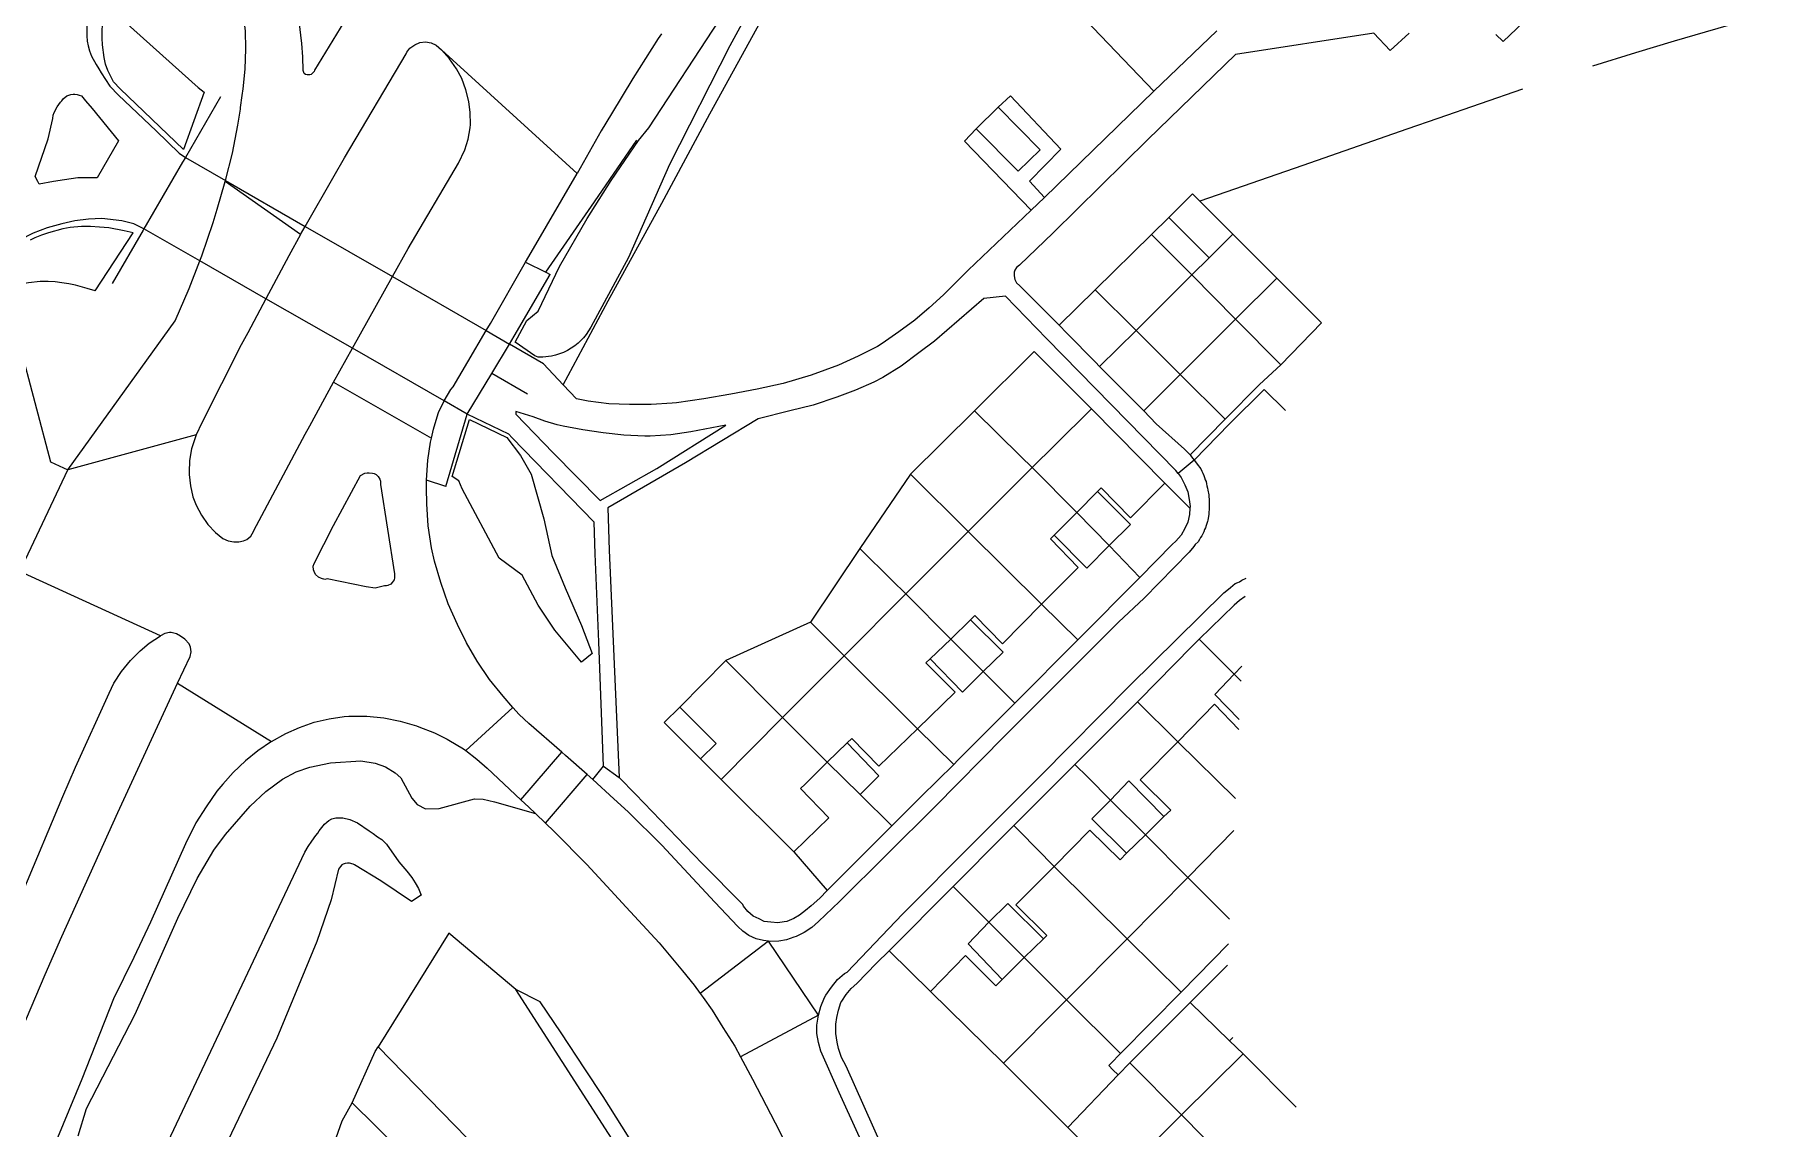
# Model space of a CAD drawing. Header units: millimetres. Extents: x 111502 to 977541, y 8702 to 1044108.
# Drawn here: x 972535.8 to 972719.9, y 471764.2 to 471880.6 of the extents above; entities that cross this region are included whole.
import ezdxf

# ---------------------------------------------------------------- set-up
doc = ezdxf.new("R2010")
doc.units = ezdxf.units.MM
doc.header["$LTSCALE"] = 0.25
doc.layers.add('X HVSS Site Background', color=8, linetype='Continuous')

# ---------------------------------------------------------------- blocks, each defined once
blk = doc.blocks.new('OS MAP')
at = {"layer": 'X HVSS Site Background'}
for points in [[(486373.85, 236384.7), (486378.65, 236393.65), (486384.35, 236404.05), (486389.45, 236413.55), (486394.5, 236422.7), (486399.05, 236431.3), (486401.6, 236434.95), (486412.8, 236451.35), (486413.04, 236451.7)], [(486406.81, 236450.85), (486407.8, 236450.21), (486404.35, 236443.4), (486398.15, 236432.85), (486391.6, 236420.8), (486385.15, 236408.15), (486380.8, 236398.25), (486376.8, 236390.85), (486376.3, 236390.05), (486376, 236389.7), (486375.45, 236389.15), (486375.1, 236388.85), (486374.3, 236388.35), (486373.9, 236388.15), (486373.05, 236387.85), (486372.6, 236387.75), (486371.7, 236387.65), (486371.2, 236387.65), (486370.85, 236387.8), (486368.75, 236389.25), (486370, 236391.55)], [(486370, 236391.55), (486371.2, 236392.55), (486373.45, 236397.3), (486376.4, 236402.4), (486378.95, 236406.45), (486381.85, 236410.7), (486382.95, 236412.05), (486390.45, 236423.5), (486399.8, 236438.9), (486404.2, 236446.2), (486406.81, 236450.85)], [(486478.1, 236425.25), (486473.85, 236421.25), (486473.1, 236422)], [(486463.85, 236422.15), (486461.85, 236420.3), (486460.1, 236422.15)], [(486337.92, 236406.44), (486338.65, 236409.35), (486339.25, 236412.35), (486339.5, 236414.05), (486339.52, 236414.21), (486339.7, 236415.5), (486339.8, 236416.2), (486340, 236418.3), (486340.1, 236420.45), (486340.05, 236422.4), (486339.75, 236424.6), (486339.35, 236426.75), (486338.75, 236428.9), (486338.5, 236429.5), (486337.8, 236431.45), (486336.95, 236433.3), (486335.95, 236435.1), (486334.85, 236436.85), (486334.6, 236437.15), (486333.3, 236438.75)], [(486328.09, 236433.48), (486324.25, 236426.7), (486323.95, 236426.1), (486323.7, 236425.55), (486323.5, 236425), (486323.35, 236424.4), (486323.25, 236423.85), (486323.15, 236423), (486323.15, 236421.85), (486323.2, 236421.3), (486323.3, 236420.8), (486323.45, 236420.25), (486323.65, 236419.7), (486324.15, 236418.8), (486324.45, 236418.35), (486324.7, 236417.9), (486325.6, 236416.5), (486326.55, 236415.55), (486330.55, 236411.75), (486333, 236409.35), (486333.65, 236408.9)], [(486435.3, 236430.95), (486428.6, 236424.4), (486436.7, 236415.95)], [(486346.3, 236417.85), (486346.25, 236417.95), (486346.2, 236418.15), (486346.15, 236419.6), (486346.05, 236421.05), (486345.75, 236423.4)], [(486350.9, 236423.95), (486347.4, 236418.2), (486347.35, 236418.05), (486347.05, 236417.75), (486346.9, 236417.7), (486346.6, 236417.7), (486346.45, 236417.75), (486346.3, 236417.85)], [(486335.65, 236415.85), (486333.45, 236409.75), (486326.7, 236416.2), (486326, 236416.95), (486325.4, 236418.15), (486325.15, 236418.85), (486325, 236419.55), (486324.85, 236420.9), (486324.8, 236421.6), (486324.8, 236422.35), (486324.85, 236423.05), (486324.95, 236423.8), (486325.1, 236424.7)], [(486325.1, 236424.7), (486327.15, 236423.4), (486335, 236416.35), (486335.65, 236415.85)], [(486501.67, 236424.16), (486500, 236423.6), (486492.05, 236421.3), (486487.94, 236420.04), (486483.37, 236418.63)], [(486384.32, 236422.08), (486383.95, 236421.55), (486381.25, 236417.3), (486379, 236413.55), (486377.9, 236411.75), (486375.35, 236407.2)], [(486460.1, 236422.15), (486445.4, 236419.85), (486436.05, 236410.8), (486426, 236400.9), (486422.4, 236397.45), (486422.1, 236397.2), (486421.9, 236396.9), (486421.85, 236396.7), (486421.85, 236396.3), (486421.9, 236395.9), (486422.1, 236395.55), (486422.45, 236395.25), (486426.62, 236391.04)], [(486443.4, 236422.4), (486436.7, 236415.95)], [(486346.4, 236401.57), (486349.5, 236406.95), (486350.6, 236408.85), (486357.15, 236419.95), (486357.2, 236420.1), (486357.55, 236420.55), (486358.05, 236420.9), (486358.6, 236421.15), (486359.2, 236421.2), (486359.8, 236421.1), (486360.35, 236420.85), (486360.9, 236420.35)], [(486355.68, 236396.22), (486357.35, 236399.2), (486362.7, 236408.3), (486363.4, 236409.7), (486363.75, 236410.85), (486363.95, 236412.05), (486364, 236412.4), (486363.95, 236413.7), (486363.8, 236414.85), (486363.5, 236416.1), (486363.05, 236417.3), (486362.5, 236418.35), (486361.75, 236419.4), (486360.9, 236420.35)], [(486360.9, 236420.35), (486375.35, 236407.2)], [(486436.7, 236415.95), (486425.05, 236404.65)], [(486475.93, 236416.17), (486466.9, 236413.05), (486463.6, 236411.9), (486452.55, 236408.05), (486441.6, 236404.25)], [(486322.6, 236415.45), (486323.02, 236414.95), (486323.72, 236414.13), (486326.55, 236410.69), (486324.25, 236406.72), (486323.47, 236406.74), (486322.2, 236406.73), (486320.78, 236406.54), (486319.61, 236406.33), (486318.1, 236406.07), (486317.96, 236406.33), (486317.67, 236406.88), (486319.04, 236410.9), (486319.55, 236413.05), (486319.6, 236413.4), (486319.7, 236413.7), (486320, 236414.3), (486320.35, 236414.8), (486320.5, 236414.95), (486320.65, 236415.15), (486321.05, 236415.45), (486321.45, 236415.6), (486321.7, 236415.65), (486321.9, 236415.65), (486322.15, 236415.6), (486322.35, 236415.55), (486322.6, 236415.45)], [(486337.4, 236415.35), (486333.65, 236408.9)], [(486420.15, 236414.25), (486417.8, 236411.95)], [(486417.8, 236411.95), (486422.25, 236407.45), (486424.6, 236409.7), (486420.15, 236414.25)], [(486425.05, 236404.65), (486423.45, 236406.4), (486426.8, 236409.8), (486421.45, 236415.45), (486420.15, 236414.25)], [(486372, 236396.7), (486377.19, 236404.18), (486381.7, 236410.75)], [(486417.8, 236411.95), (486416.55, 236410.65), (486423.65, 236403.3)], [(486333.65, 236408.9), (486333.35, 236408.4), (486329.24, 236401.31)], [(486333.65, 236408.9), (486337.92, 236406.44), (486346.4, 236401.57), (486355.68, 236396.22), (486365.65, 236390.49), (486368.15, 236389.05)], [(486333.65, 236408.9), (486337.92, 236406.44)], [(486369.85, 236397.75), (486370.45, 236398.8), (486375.35, 236407.2)], [(486335.19, 236397.9), (486335.4, 236398.45), (486336.6, 236402), (486337.05, 236403.4), (486337.9, 236406.35)], [(486337.9, 236406.35), (486337.92, 236406.44)], [(486345.9, 236400.7), (486337.9, 236406.35)], [(486337.92, 236406.44), (486346.4, 236401.57)], [(486441.6, 236404.25), (486440.8, 236405.05), (486438.28, 236402.53)], [(486423.65, 236403.3), (486416.95, 236396.9), (486414.3, 236394.3), (486412.8, 236392.9), (486411.25, 236391.6), (486409.55, 236390.35), (486407.8, 236389.1), (486407.3, 236388.8), (486405.25, 236387.75), (486403.15, 236386.8), (486400.25, 236385.75), (486397.25, 236384.85), (486394.5, 236384.25), (486391.7, 236383.7), (486388.8, 236383.2), (486385.9, 236382.8), (486385.45, 236382.75), (486383.2, 236382.6), (486380.9, 236382.6), (486378.7, 236382.7), (486376.5, 236382.95), (486375.25, 236383.2), (486373.85, 236384.7)], [(486425.05, 236404.65), (486423.65, 236403.3)], [(486445.1, 236400.75), (486444.68, 236401.17), (486444.61, 236401.24), (486441.6, 236404.25)], [(486329.24, 236401.31), (486328.15, 236401.85), (486326.9, 236402.15), (486324.75, 236402.4), (486323.35, 236402.35), (486321.9, 236402.15), (486320.5, 236401.85), (486318.95, 236401.4), (486317.45, 236400.85), (486316, 236400.1), (486315.4, 236399.65), (486314.8, 236399.05), (486314.55, 236398.7), (486314.2, 236398.2), (486314.05, 236397.8), (486314, 236397.55), (486314, 236397.25), (486314.05, 236397), (486314.05, 236396.75), (486314.2, 236395.9), (486314.3, 236395.45), (486319.3, 236376.5), (486321.15, 236375.65)], [(486324.05, 236394.7), (486328.1, 236400.9), (486327.15, 236401.1), (486325.5, 236401.4), (486324.5, 236401.5), (486323.55, 236401.55), (486322.6, 236401.55), (486321.4, 236401.45), (486320.6, 236401.3), (486319.1, 236400.9), (486318.35, 236400.65), (486317.65, 236400.35), (486317.15, 236400.1)], [(486329.24, 236401.31), (486329.15, 236401.15), (486325.85, 236395.5)], [(486363.65, 236381.6), (486361.2, 236383), (486351.42, 236388.61), (486342.22, 236393.87), (486335.19, 236397.9), (486329.24, 236401.31)], [(486335.19, 236397.9), (486329.24, 236401.31)], [(486345.9, 236400.7), (486346.4, 236401.57)], [(486346.4, 236401.57), (486355.68, 236396.22)], [(486438.28, 236402.53), (486436.45, 236400.7)], [(486438.28, 236402.53), (486442.09, 236398.71), (486442.58, 236398.23)], [(486345.9, 236400.7), (486344.65, 236398.45), (486342.22, 236393.87)], [(486436.45, 236400.7), (486430.45, 236394.8)], [(486440.75, 236396.4), (486436.45, 236400.7)], [(486442.58, 236398.23), (486445.1, 236400.75)], [(486449.8, 236396.05), (486445.1, 236400.75)], [(486321.15, 236375.65), (486332.55, 236391.5), (486334.05, 236394.95), (486335.19, 236397.9)], [(486342.22, 236393.87), (486335.19, 236397.9)], [(486365.65, 236390.49), (486366.1, 236391.25), (486369.85, 236397.75)], [(486369.85, 236397.75), (486372, 236396.7)], [(486442.58, 236398.23), (486440.75, 236396.4)], [(486324.05, 236394.7), (486323.2, 236394.95), (486321.95, 236395.3), (486321.25, 236395.45), (486320.5, 236395.55), (486319.8, 236395.65), (486319.05, 236395.7), (486318.2, 236395.7), (486316.95, 236395.55), (486315.5, 236395.3)], [(486351.42, 236388.61), (486355.68, 236396.22)], [(486355.68, 236396.22), (486365.65, 236390.49)], [(486368.15, 236389.05), (486368.65, 236389.9), (486372.45, 236396.45)], [(486372, 236396.7), (486372.45, 236396.45)], [(486440.75, 236396.4), (486434.8, 236390.5)], [(486445.4, 236391.7), (486440.75, 236396.4)], [(486445.4, 236391.7), (486449.8, 236396.05)], [(486450.2, 236386.85), (486454.55, 236391.3), (486449.8, 236396.05)], [(486342.22, 236393.87), (486340.3, 236390.25), (486339.6, 236388.95), (486335.4, 236380.65), (486334.8, 236379.4)], [(486351.42, 236388.61), (486342.22, 236393.87)], [(486439.3, 236375.26), (486439.05, 236375.6), (486425.3, 236389.6), (486420.9, 236394.15), (486418.6, 236393.9), (486413.35, 236389.35), (486411.7, 236388.1), (486409.8, 236386.7), (486407.85, 236385.5), (486406.9, 236385), (486404.95, 236384.15), (486402.95, 236383.4), (486400.45, 236382.55), (486397.95, 236381.95), (486394.6, 236381.1), (486386.85, 236376.4), (486378.6, 236371.6), (486378.75, 236367.1), (486379.25, 236355.8), (486379.8, 236342.9)], [(486426.62, 236391.04), (486430.45, 236394.8)], [(486430.45, 236394.8), (486434.8, 236390.5)], [(486361.2, 236383), (486361.9, 236384.2), (486362.15, 236384.5), (486363.71, 236387.17), (486365.65, 236390.49)], [(486365.65, 236390.49), (486368.15, 236389.05)], [(486426.62, 236391.04), (486427.45, 236390.2), (486430.5, 236387.1), (486430.93, 236386.67)], [(486430.93, 236386.67), (486434.8, 236390.5)], [(486434.8, 236390.5), (486439.5, 236385.8)], [(486439.5, 236385.8), (486445.4, 236391.7)], [(486450.2, 236386.85), (486445.4, 236391.7)], [(486349.4, 236385), (486351.42, 236388.61)], [(486361.2, 236383), (486351.42, 236388.61)], [(486366.25, 236385.9), (486368.15, 236389.05)], [(486373.85, 236384.7), (486371.75, 236386.95), (486368.15, 236389.05)], [(486430.05, 236382.15), (486423.95, 236388.25), (486417.6, 236381.95)], [(486430.93, 236386.67), (486434.3, 236383.3), (486435.63, 236381.93)], [(486450.2, 236386.85), (486447.95, 236384.75), (486444.3, 236381.05)], [(486334.8, 236379.4), (486334.3, 236377.9), (486334.1, 236376.65), (486334.05, 236375.4), (486334.05, 236375.15), (486334.2, 236373.95), (486334.45, 236372.8), (486334.8, 236371.9), (486335.35, 236370.85), (486336.05, 236369.85), (486336.85, 236369), (486337.65, 236368.35), (486338.2, 236368.1), (486338.8, 236368), (486339.35, 236368), (486339.85, 236368.1), (486340.2, 236368.25), (486340.6, 236368.6), (486340.9, 236369.1), (486340.95, 236369.2), (486346.41, 236379.44), (486346.9, 236380.35), (486349.4, 236385)], [(486349.4, 236385), (486359.84, 236379.03)], [(486363.65, 236381.6), (486366.25, 236385.9)], [(486370.05, 236383.7), (486366.25, 236385.9)], [(486435.63, 236381.93), (486439.5, 236385.8)], [(486439.5, 236385.8), (486444.3, 236381.05)], [(486359.84, 236379.03), (486360.05, 236380), (486360.45, 236381.3), (486360.6, 236381.75), (486361.2, 236383)], [(486363.65, 236381.6), (486361.2, 236383)], [(486450.71, 236381.96), (486448.45, 236384.2), (486444.75, 236380.55), (486441, 236376.7)], [(486361.35, 236373.9), (486363.65, 236381.6)], [(486362.05, 236374.95), (486363.9, 236381), (486367.85, 236379.1), (486369.3, 236377.2), (486370.45, 236375.2), (486371.8, 236370.45), (486372.65, 236366.55), (486374.05, 236363.1), (486375.8, 236359.1), (486376.95, 236356.1), (486375.8, 236355.2)], [(486378.15, 236344.1), (486377.65, 236357.35), (486377.25, 236366.7), (486377.15, 236370.1), (486368.4, 236379.1), (486368.05, 236379.45), (486363.65, 236381.6)], [(486391.15, 236380.4), (486387.45, 236379.7), (486385.3, 236379.4), (486383.1, 236379.25), (486382.55, 236379.25), (486380.3, 236379.35), (486378.1, 236379.6), (486375.95, 236379.9), (486373.85, 236380.3), (486373.2, 236380.45), (486371.9, 236380.85), (486370.65, 236381.3), (486368.8, 236381.85), (486368.8, 236381.6), (486372.8, 236377.45), (486377.8, 236372.4), (486383.8, 236375.8), (486391.15, 236380.4)], [(486417.6, 236381.95), (486410.8, 236375.2)], [(486423.75, 236375.9), (486422.54, 236377.09), (486417.6, 236381.95)], [(486430.05, 236382.15), (486426.15, 236378.28), (486423.75, 236375.9)], [(486437.85, 236374.25), (486430.05, 236382.15)], [(486435.63, 236381.93), (486436.95, 236380.55), (486439.95, 236377.85), (486440.55, 236377.25)], [(486440.55, 236377.25), (486444.3, 236381.05)], [(486334.8, 236379.4), (486321.15, 236375.65)], [(486359.3, 236374.55), (486359.45, 236376.7), (486359.75, 236378.6), (486359.84, 236379.03)], [(486316.05, 236364.85), (486321.15, 236375.65)], [(486441, 236376.7), (486441.45, 236376.1), (486441.55, 236375.95), (486441.7, 236375.75), (486441.8, 236375.5), (486441.9, 236375.3), (486442, 236375.05), (486442.1, 236374.85), (486442.15, 236374.6), (486442.25, 236374.4), (486442.3, 236374.15), (486442.35, 236373.95), (486442.4, 236373.7), (486442.45, 236373.5), (486442.55, 236373), (486442.55, 236372.8), (486442.6, 236372.55), (486442.6, 236371.45), (486442.55, 236371.15), (486442.55, 236370.9), (486442.45, 236370.3), (486442.4, 236370.15), (486442.35, 236369.95), (486442.25, 236369.75), (486442.2, 236369.5), (486442.1, 236369.3), (486442, 236369.05), (486441.8, 236368.65), (486441.65, 236368.45), (486441.55, 236368.25), (486441.4, 236368), (486441.1, 236367.7), (486440.95, 236367.5), (486440.45, 236366.9), (486435.65, 236362), (486432.95, 236359.45), (486420.8, 236347.3), (486413.4, 236339.8), (486403.25, 236329.7), (486401, 236327.6), (486400.3, 236326.95), (486399.5, 236326.4), (486398.65, 236326), (486398.4, 236325.9), (486397.6, 236325.65), (486396.8, 236325.5), (486395.95, 236325.45), (486395.7, 236325.48)], [(486423.75, 236375.9), (486416.95, 236369.1)], [(486428.5, 236371.1), (486423.75, 236375.9)], [(486441, 236376.7), (486439.3, 236375.26)], [(486440.55, 236377.25), (486440.7, 236377.05), (486441, 236376.7)], [(486353, 236375.35), (486353.2, 236375.35), (486353.55, 236375.3), (486353.75, 236375.25), (486353.95, 236375.15), (486354.15, 236374.95), (486354.35, 236374.65), (486354.4, 236374.45), (486354.4, 236374.1), (486355.9, 236364.6), (486355.9, 236364.15), (486355.85, 236363.95), (486355.65, 236363.65), (486355.5, 236363.5), (486355.2, 236363.35), (486355.05, 236363.3), (486354.85, 236363.3), (486353.85, 236363.05), (486352.9, 236363.2), (486348.75, 236364.05), (486348.5, 236364), (486348.15, 236364.1), (486347.8, 236364.25), (486347.5, 236364.5), (486347.35, 236364.85), (486347.3, 236365), (486347.25, 236365.4), (486347.35, 236365.7), (486349.4, 236369.75), (486352.3, 236375.05), (486352.75, 236375.3), (486353, 236375.35)], [(486368.5, 236350.35), (486367.45, 236351.55), (486366, 236353.35), (486364.7, 236355.3), (486363.55, 236357.25), (486362.6, 236359.2), (486361.6, 236361.4), (486360.85, 236363.65), (486360.15, 236365.95), (486359.85, 236367.35), (486359.5, 236369.7), (486359.35, 236372.05), (486359.3, 236373.7), (486359.3, 236374.55)], [(486361.35, 236373.9), (486359.3, 236374.55)], [(486375.8, 236355.2), (486372.95, 236358.6), (486371.2, 236361.25), (486369.5, 236364.45), (486367.05, 236366.25), (486363.1, 236373.65), (486362.75, 236374.5), (486362.05, 236374.95)], [(486410.8, 236375.2), (486405.4, 236367.3)], [(486410.8, 236375.2), (486416.95, 236369.1)], [(486437.85, 236374.25), (486434.2, 236370.55), (486431.1, 236373.75), (486430.7, 236373.35)], [(486437.85, 236374.25), (486440.54, 236371.58)], [(486439.3, 236375.26), (486439.6, 236374.85), (486440, 236374.05), (486440.3, 236373.3), (486440.45, 236372.5), (486440.55, 236371.75), (486440.54, 236371.58)], [(486428.5, 236371.1), (486430.7, 236373.35)], [(486430.7, 236373.35), (486434.2, 236369.85), (486431.95, 236367.6)], [(486426.1, 236368.7), (486428.5, 236371.1)], [(486431.95, 236367.6), (486428.5, 236371.1)], [(486440.54, 236371.58), (486440.5, 236370.9), (486440.3, 236370.1), (486440, 236369.4), (486439.6, 236368.7), (486439.05, 236368.05), (486438.65, 236367.7), (486435.2, 236364.2)], [(486416.95, 236369.1), (486413.37, 236365.52), (486410.3, 236362.45)], [(486416.95, 236369.1), (486424.75, 236361.35)], [(486424.75, 236361.35), (486428.65, 236365.25), (486425.7, 236368.3), (486426.1, 236368.7)], [(486426.1, 236368.7), (486429.55, 236365.2), (486431.95, 236367.6)], [(486405.4, 236367.3), (486400.15, 236359.45)], [(486410.3, 236362.45), (486408.86, 236363.88), (486405.4, 236367.3)], [(486431.95, 236367.6), (486435.2, 236364.2)], [(486331, 236358), (486316.05, 236364.85)], [(486401, 236317.6), (486401.25, 236318.55), (486401.65, 236319.5), (486401.8, 236319.75), (486402.4, 236320.6), (486403.05, 236321.4), (486403.8, 236322.05), (486404.05, 236322.2), (486409.95, 236328.35), (486417.45, 236335.9), (486424.6, 236343.05), (486434.15, 236352.7), (486444.15, 236362.55), (486444.65, 236362.95), (486444.85, 236363.15), (486445.35, 236363.55), (486445.65, 236363.65), (486445.8, 236363.75), (486446.05, 236363.9), (486446.51, 236364.13)], [(486435.2, 236364.2), (486428.6, 236357.55)], [(486410.3, 236362.45), (486403.75, 236355.85)], [(486415.1, 236357.65), (486410.3, 236362.45)], [(486424.75, 236361.35), (486420.6, 236357.15), (486417.65, 236360.15), (486417.2, 236359.7)], [(486424.75, 236361.35), (486428.6, 236357.55)], [(486446.42, 236362.18), (486445.8, 236361.75), (486445.25, 236361.25), (486441.53, 236357.62)], [(486400.15, 236359.45), (486391.15, 236355.35)], [(486400.15, 236359.45), (486403.75, 236355.85)], [(486417.2, 236359.7), (486415.1, 236357.65)], [(486417.2, 236359.7), (486420.65, 236356.25), (486418.55, 236354.2)], [(486297.14, 236278.89), (486298.5, 236282.6), (486301.35, 236290.6), (486305.9, 236303.25), (486308.35, 236309.9), (486313.1, 236322.45), (486316.4, 236330.8), (486320.6, 236340.9), (486321.95, 236344), (486325.55, 236351.9), (486326.05, 236352.95), (486326.85, 236354.2), (486327.8, 236355.35), (486328.85, 236356.4), (486329.8, 236357.2), (486331, 236358)], [(486332.8, 236352.95), (486334.15, 236355.8), (486334.25, 236356.3), (486334.2, 236356.8), (486334.05, 236357.15), (486333.6, 236357.65), (486333.15, 236357.95), (486332.7, 236358.2), (486332.15, 236358.35), (486331.95, 236358.35), (486331.45, 236358.25), (486331, 236358)], [(486415.1, 236357.65), (486412.9, 236355.55)], [(486418.55, 236354.2), (486415.1, 236357.65)], [(486428.6, 236357.55), (486421.91, 236350.84)], [(486441.53, 236357.62), (486440.75, 236356.85), (486435.15, 236351.15), (486434.95, 236350.95)], [(486445.25, 236353.9), (486441.53, 236357.62)], [(486391.15, 236355.35), (486386.26, 236350.41)], [(486397.2, 236349.3), (486391.15, 236355.35)], [(486403.75, 236355.85), (486397.2, 236349.3)], [(486403.75, 236355.85), (486411.55, 236348.1)], [(486411.55, 236348.1), (486415.55, 236352), (486412.45, 236355.1), (486412.9, 236355.55)], [(486412.9, 236355.55), (486416.35, 236352), (486418.55, 236354.2)], [(486418.55, 236354.2), (486421.91, 236350.84)], [(486445.78, 236349.09), (486443.2, 236351.75), (486445.25, 236353.9)], [(486445.25, 236353.9), (486446.06, 236354.75)], [(486445.25, 236353.9), (486445.98, 236353.17)], [(486300.55, 236277.05), (486303.55, 236284.75), (486307.5, 236294.7), (486314.15, 236311.15), (486318.75, 236321.95), (486320.5, 236326), (486326.45, 236339.2), (486332.8, 236352.95)], [(486332.8, 236352.95), (486342.8, 236346.75)], [(486368.5, 236350.35), (486363.5, 236345.8)], [(486373.69, 236345.6), (486370.2, 236348.65), (486369.15, 236349.6), (486368.5, 236350.35)], [(486386.26, 236350.41), (486384.6, 236348.75), (486388.47, 236344.88)], [(486388.47, 236344.88), (486390.13, 236346.53), (486386.26, 236350.41)], [(486421.91, 236350.84), (486415.85, 236344.75), (486415.4, 236344.3)], [(486434.95, 236350.95), (486428.3, 236344.3)], [(486439.25, 236346.7), (486439.1, 236346.85), (486434.95, 236350.95)], [(486439.25, 236346.7), (486443.15, 236350.7), (486445.73, 236348.03)], [(486342.8, 236346.75), (486344.35, 236347.6), (486345.8, 236348.25), (486347.35, 236348.8), (486348.95, 236349.15), (486350.55, 236349.4), (486351.05, 236349.45), (486352.95, 236349.45), (486354.75, 236349.25), (486356.5, 236348.9), (486358.25, 236348.4), (486358.5, 236348.3), (486360.15, 236347.65), (486361.51, 236346.99), (486361.7, 236346.9), (486363.25, 236345.95), (486363.5, 236345.8)], [(486397.2, 236349.3), (486390.65, 236342.7)], [(486401.95, 236344.55), (486397.2, 236349.3)], [(486411.55, 236348.1), (486407.45, 236344.1), (486404.55, 236347.05), (486404.05, 236346.6)], [(486411.55, 236348.1), (486415.4, 236344.3)], [(486342.8, 236346.75), (486341.35, 236345.75), (486340.05, 236344.7), (486338.75, 236343.45), (486337.65, 236342.2), (486337, 236341.45), (486335.85, 236339.8), (486334.75, 236338.1), (486333.65, 236335.85), (486329.95, 236327.5), (486328.15, 236323.75), (486326, 236319.35), (486322.65, 236310.8), (486312.05, 236285.4), (486308.8, 236277.45), (486307.22, 236273.44)], [(486404.05, 236346.6), (486401.95, 236344.55)], [(486404.05, 236346.6), (486407.45, 236343.1), (486405.45, 236341.1)], [(486439.25, 236346.7), (486435.25, 236342.65), (486438.5, 236339.45), (486437.75, 236338.75)], [(486445.38, 236340.69), (486439.25, 236346.7)], [(486322.23, 236304.78), (486323.12, 236307.68), (486328.32, 236317.71), (486332.84, 236327.95), (486334.92, 236332.16), (486336.69, 236335.19), (486337.93, 236336.85), (486340.56, 236339.86), (486342.2, 236341.42), (486343.99, 236342.75), (486345.45, 236343.51), (486346.91, 236344.01), (486349.11, 236344.47), (486352.31, 236344.67), (486353.83, 236344.43), (486354.95, 236344.04), (486355.97, 236343.42), (486356.57, 236342.89), (486357.75, 236340.7), (486358.3, 236340.03), (486359.2, 236339.57), (486360.66, 236339.6), (486364.41, 236340.64), (486365.34, 236340.6), (486366.53, 236340.33), (486370.91, 236339.07)], [(486363.5, 236345.8), (486364.65, 236344.85), (486365.75, 236343.9), (486369.35, 236340.54)], [(486369.35, 236340.54), (486373.69, 236345.6)], [(486376.4, 236343.23), (486374.1, 236345.25), (486373.69, 236345.6)], [(486388.47, 236344.88), (486390.65, 236342.7)], [(486398.4, 236335), (486402.1, 236338.6), (486399.1, 236341.75), (486399.6, 236342.2), (486401.95, 236344.55)], [(486405.45, 236341.1), (486401.95, 236344.55)], [(486415.4, 236344.3), (486411.95, 236340.9), (486408.82, 236337.77)], [(486428.3, 236344.3), (486421.8, 236337.8)], [(486429.67, 236342.93), (486428.3, 236344.3)], [(486371.96, 236338.06), (486376.4, 236343.23)], [(486377, 236342.7), (486376.4, 236343.23)], [(486377, 236342.7), (486378.15, 236344.1)], [(486395.7, 236325.48), (486395.15, 236325.55), (486394.4, 236325.75), (486393.6, 236326.1), (486392.95, 236326.55), (486392.45, 236327.05), (486390, 236329.65), (486384.35, 236335.7), (486380.75, 236339.25), (486379.25, 236340.65), (486377, 236342.7)], [(486378.15, 236344.1), (486379.8, 236342.9)], [(486401.95, 236330.9), (486401.15, 236330.05), (486400.25, 236329.25), (486399.65, 236328.75), (486399, 236328.25), (486398.4, 236327.9), (486397.65, 236327.6), (486397.35, 236327.55), (486396.7, 236327.45), (486395.95, 236327.5), (486395.25, 236327.6), (486394.7, 236327.85), (486394.05, 236328.15), (486393.5, 236328.65), (486393.05, 236329.2), (486392.95, 236329.4), (486388.65, 236333.75), (486381.55, 236341.15), (486379.8, 236342.9)], [(486390.65, 236342.7), (486398.4, 236335)], [(486432.1, 236340.5), (486429.67, 236342.93)], [(486437.75, 236338.75), (486434.05, 236342.55), (486432.1, 236340.5)], [(486369.35, 236340.54), (486370.2, 236339.75), (486370.91, 236339.07)], [(486405.45, 236341.1), (486408.82, 236337.77)], [(486433.8, 236334.85), (486430.1, 236338.5), (486432.1, 236340.5)], [(486432.1, 236340.5), (486435.8, 236336.8)], [(486370.91, 236339.07), (486371.96, 236338.06)], [(486435.8, 236336.8), (486437.75, 236338.75)], [(486326.35, 236292.6), (486346.35, 236334.95), (486346.7, 236335.55), (486347.1, 236336.15), (486347.55, 236336.75), (486347.75, 236337), (486347.9, 236337.25), (486348.3, 236337.75), (486348.45, 236337.95), (486348.7, 236338.15), (486348.9, 236338.35), (486349.25, 236338.5), (486349.65, 236338.6), (486350.4, 236338.6), (486351.15, 236338.45), (486351.95, 236338.1), (486353.2, 236337.25), (486353.65, 236336.95), (486354.1, 236336.6), (486354.55, 236336.3), (486355.05, 236335.8), (486356.35, 236333.95), (486356.8, 236333.45), (486357.2, 236332.95), (486357.75, 236332.25), (486358.1, 236331.7), (486358.45, 236331.1), (486358.75, 236330.4)], [(486371.96, 236338.06), (486372.9, 236337.15), (486376.35, 236333.65), (486378.91, 236330.87), (486380.55, 236329.1), (486384.05, 236325.3), (486386.55, 236322.35), (486387.8, 236320.8), (486388.44, 236319.93)], [(486408.82, 236337.77), (486401.95, 236330.9)], [(486421.8, 236337.8), (486420.8, 236336.8), (486415.34, 236331.31)], [(486422.44, 236337.15), (486422.08, 236337.51), (486421.8, 236337.8)], [(486426.1, 236333.45), (486422.44, 236337.15)], [(486426.1, 236333.45), (486429.9, 236337.3), (486433.1, 236334.15), (486433.8, 236334.85)], [(486433.8, 236334.85), (486435.8, 236336.8)], [(486435.8, 236336.8), (486440.3, 236332.25)], [(486440.3, 236332.25), (486445.21, 236337.27)], [(486398.4, 236335), (486401.95, 236330.9)], [(486358.75, 236330.4), (486357.7, 236329.7), (486354.45, 236331.9), (486351.65, 236333.6), (486351.5, 236333.7), (486351.1, 236333.8), (486350.9, 236333.8), (486350.65, 236333.75), (486350.45, 236333.7), (486350.3, 236333.6), (486350.15, 236333.45), (486349.95, 236333.15), (486349.15, 236329.9), (486347.65, 236325.45), (486343.4, 236315.15), (486331.5, 236290.25), (486322.35, 236272), (486320.04, 236266.5)], [(486424.95, 236325.75), (486425.3, 236326.1), (486422, 236329.35), (486426.1, 236333.45)], [(486433.85, 236325.75), (486426.1, 236333.45)], [(486415.34, 236331.31), (486408.52, 236324.47)], [(486419.15, 236327.5), (486415.34, 236331.31)], [(486433.85, 236325.75), (486440.3, 236332.25)], [(486440.3, 236332.25), (486444.75, 236327.84)], [(486424.95, 236325.75), (486421.15, 236329.5), (486419.15, 236327.5)], [(486368.8, 236320.35), (486361.7, 236326.35), (486354.15, 236314.25)], [(486420.55, 236321.4), (486416.95, 236325.2), (486419.15, 236327.5)], [(486422.9, 236323.75), (486419.15, 236327.5)], [(486395.7, 236325.48), (486388.44, 236319.93)], [(486401, 236317.6), (486395.7, 236325.48)], [(486407.8, 236303.6), (486403.95, 236312.2), (486403.45, 236313.1), (486403.15, 236314.05), (486403, 236314.75), (486402.85, 236315.65), (486402.85, 236316.65), (486402.95, 236317.35), (486403.15, 236318.15), (486403.4, 236318.95), (486403.5, 236319.1), (486403.95, 236319.8), (486404.5, 236320.45), (486405.1, 236321), (486407.2, 236323.15), (486408.52, 236324.47)], [(486412.95, 236320.15), (486408.52, 236324.47)], [(486412.95, 236320.15), (486416.65, 236323.95), (486419.9, 236320.75), (486420.55, 236321.4)], [(486422.9, 236323.75), (486424.95, 236325.75)], [(486427.4, 236319.25), (486433.85, 236325.75)], [(486439.6, 236320.05), (486433.85, 236325.75)], [(486439.6, 236320.05), (486444.63, 236325.19)], [(486420.55, 236321.4), (486422.9, 236323.75)], [(486427.4, 236319.25), (486422.9, 236323.75)], [(486444.52, 236322.95), (486440.55, 236318.95)], [(486389.25, 236284.85), (486380.3, 236295.8), (486378.15, 236298.05), (486381.3, 236300.95), (486368.8, 236320.35)], [(486371.4, 236319.05), (486368.8, 236320.35)], [(486390.7, 236288.7), (486382.85, 236301.4), (486378.1, 236308.95), (486376.15, 236311.9), (486373.65, 236315.75), (486371.4, 236319.05)], [(486388.44, 236319.93), (486388.75, 236319.5), (486389.7, 236318.15), (486390.85, 236316.3), (486392.1, 236314.3), (486392.71, 236313.19)], [(486420.7, 236312.5), (486412.95, 236320.15)], [(486420.7, 236312.5), (486427.4, 236319.25)], [(486433.15, 236313.55), (486427.4, 236319.25)], [(486433.15, 236313.55), (486439.6, 236320.05)], [(486440.55, 236318.95), (486434.15, 236312.55)], [(486444.76, 236314.89), (486440.55, 236318.95)], [(486401, 236317.6), (486392.71, 236313.19)], [(486408.84, 236296.95), (486407.2, 236300.65), (486403.2, 236309.4), (486401.25, 236313.8), (486401, 236314.7), (486400.85, 236315.65), (486400.85, 236316.55), (486401, 236317.6)], [(486445.09, 236315.23), (486444.76, 236314.89)], [(486446.2, 236313.5), (486444.76, 236314.89)], [(486351.4, 236308.3), (486353.85, 236313.75), (486354.15, 236314.25)], [(486373.1, 236294.8), (486354.15, 236314.25)], [(486392.71, 236313.19), (486394, 236310.8), (486396.4, 236306.15), (486400.55, 236297.95), (486400.8, 236297.55), (486401, 236297.15), (486401.3, 236296.35), (486401.4, 236295.9), (486401.45, 236295.5), (486401.5, 236295.05), (486401.45, 236294.2), (486401.35, 236293.75), (486401.25, 236293.35)], [(486432.9, 236311.25), (486432.35, 236311.8), (486431.9, 236312.25), (486432.11, 236312.47), (486433.15, 236313.55)], [(486446.2, 236313.5), (486439.65, 236307)], [(486451.85, 236307.81), (486446.2, 236313.5)], [(486427.53, 236305.67), (486426.85, 236306.35), (486420.7, 236312.5)], [(486432.9, 236311.25), (486427.53, 236305.67)], [(486434.15, 236312.55), (486432.9, 236311.25)], [(486434.15, 236312.55), (486439.65, 236307)], [(486349.5, 236303.95), (486350.35, 236306.35), (486351.4, 236308.3)], [(486371.25, 236288.7), (486351.4, 236308.3)], [(486432.95, 236300.25), (486427.53, 236305.67)], [(486439.65, 236307), (486432.95, 236300.25)], [(486439.65, 236307), (486444.3, 236302.3)]]:
    blk.add_lwpolyline(points, dxfattribs=at)

msp = doc.modelspace()

# ---------------------------------------------------------------- block references
at = {"lineweight": 0}
msp.add_blockref('OS MAP', (486218.2, 235458.61), dxfattribs=at)

doc.saveas('drawing.dxf')
